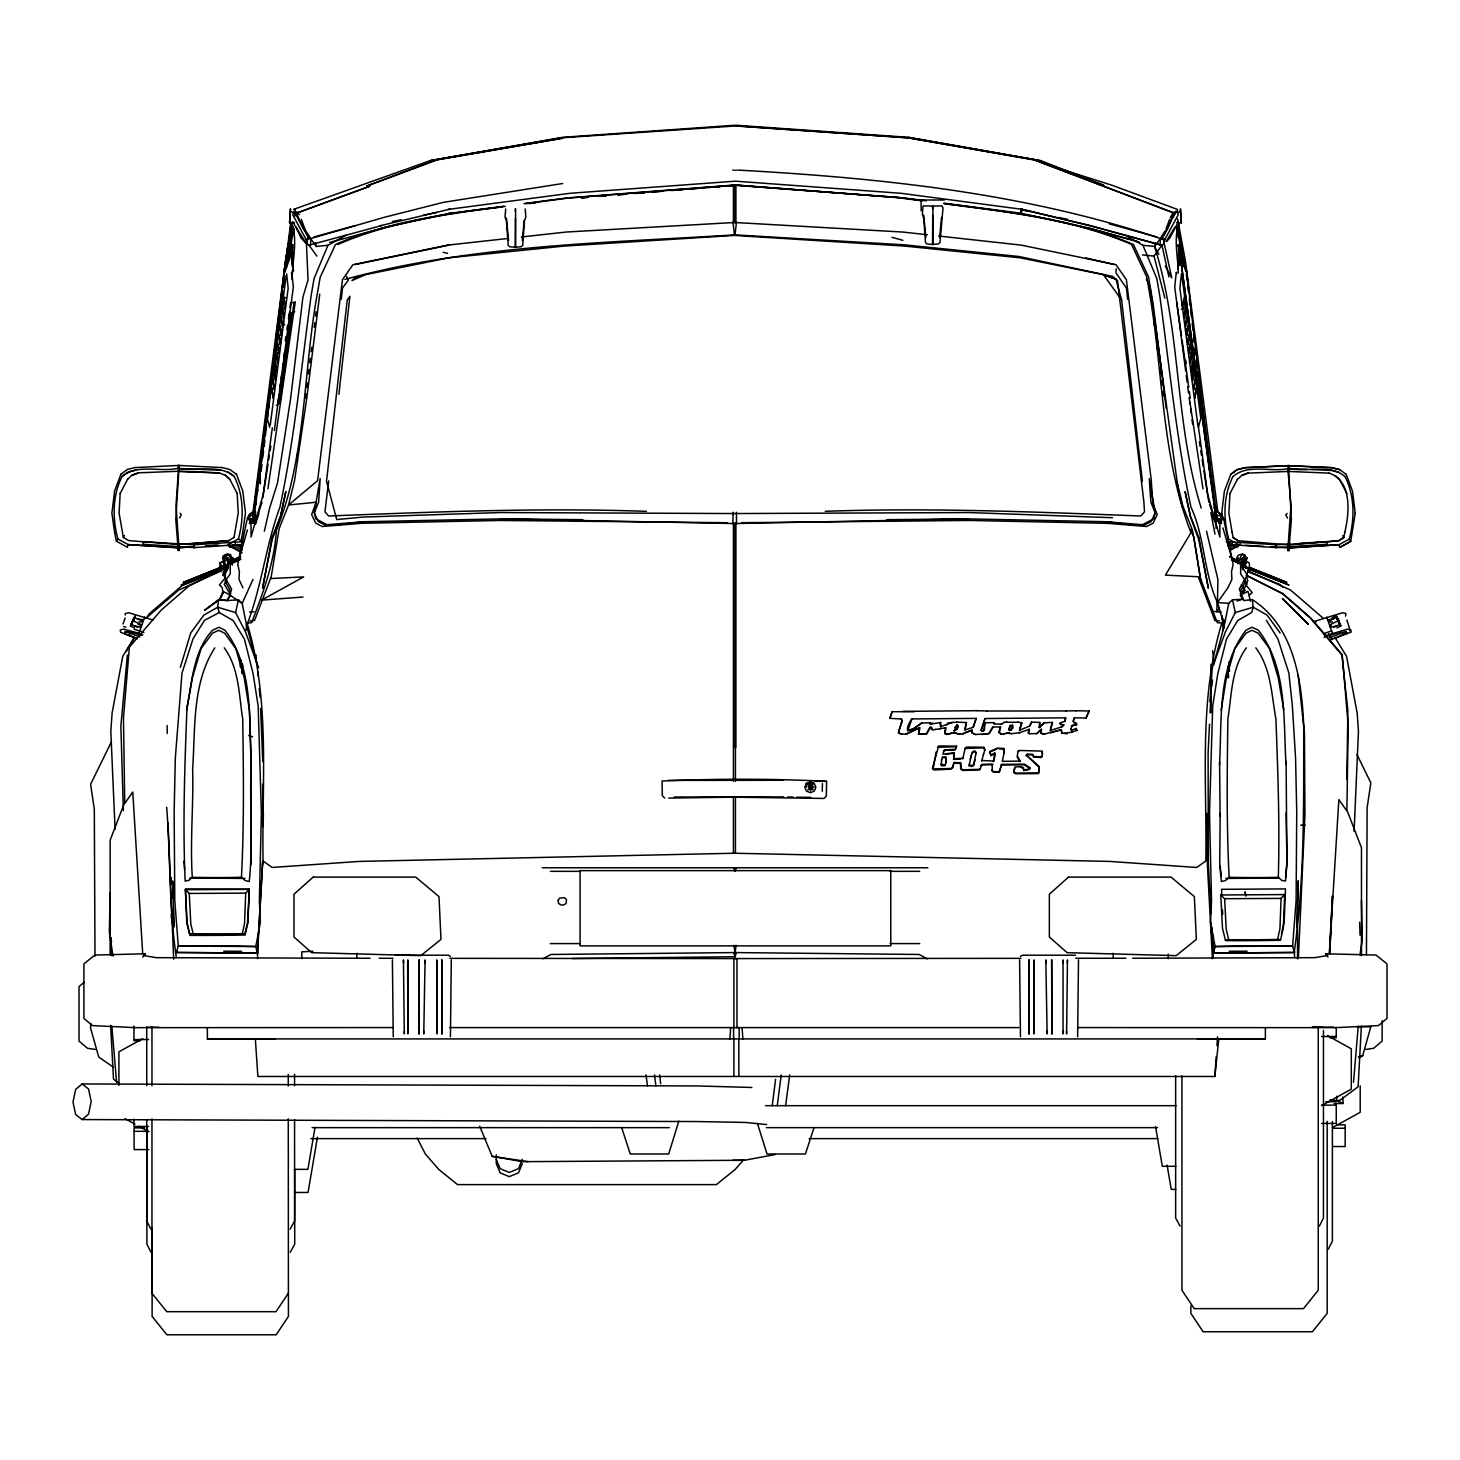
<?xml version="1.0" encoding="UTF-8"?>
<svg xmlns="http://www.w3.org/2000/svg" width="1460" height="1460" viewBox="0 0 1460 1460"><rect width="100%" height="100%" fill="white"/><g stroke="black" fill="none" stroke-linecap="round" stroke-linejoin="round"><path stroke-width="1.5" d="M262.672 826.597L262.727 783.983M262.763 761.554L260.592 708.41M733.924 1027.822L733.924 958.581L1021.014 958.344M1286.096 761.39L1286.917 864.192L1285.475 881.055L1281.771 880.38L1278.321 877.241C1279.818 824.535 1277.883 771.646 1275.912 718.94C1271.514 694.851 1271.149 668.114 1255.783 647.857M733.887 1076.476L733.924 1038.918M249.295 889.322L247.579 922.611L244.732 934.236L189.453 933.889L186.734 922.209L185.402 888.903L249.295 889.322L245.7 893.137L244.55 923.541L242.159 934.181A1844.345 1814.214 -2.1 0 1 193.322 934.473L189.964 934.655L187.099 923.03L185.402 889.742L249.295 889.322L247.945 922.629L245.225 934.29L242.159 934.181M289.573 222.869L290.467 208.889L289.573 222.869L294.026 222.887M739.143 1038.918L739.198 1027.949M207.357 1027.84L207.393 1038.918L1265.364 1038.918L1265.4 1027.84M1284.672 894.578L1281.077 898.393L1279.946 928.797L1277.555 939.455A1844.345 1814.214 -2.1 0 1 1228.718 939.747L1225.341 939.93L1222.495 928.286L1220.779 894.998L1284.672 894.578L1283.34 927.885L1280.621 939.565L1277.555 939.455M505.671 208.926L505.05 217.248L506.438 220.843L508.189 245.408L509.832 246.776L515.69 247.287L515.562 208.926M515.453 218.106L515.197 247.287L521.056 246.776L522.698 245.408L524.45 220.843L525.837 217.248L525.198 208.926M922.976 206.353L922.355 214.529L923.724 218.088L925.494 242.615L927.118 243.984L932.995 244.495L932.867 206.353M932.739 215.259L932.502 244.495L938.36 243.984L939.984 242.615L943.014 207.868L941.883 205.915L932.611 206.043L932.611 207.74M1168.274 958.654L1168.292 954.128M1220.177 813.293L1219.721 864.63L1221.345 881.475L1225.487 880.544L1229.156 877.223C1226.437 824.572 1227.13 771.646 1227.878 718.922C1231.729 694.905 1231.4 668.242 1246.347 647.839M295.194 211.298L295.212 209.127M262.727 860.889L257.471 954.311M263.22 824.608L263.366 813.275M191.99 546.825L178.375 547.683L178.284 550.657L175.766 519.322L179.16 465.411L135.525 467.565M733.066 512.277L732.883 523.611L734.727 523.574M1288.778 471.543L1288.851 465.576L1245.271 467.583L1237.113 469.609L1230.762 474.299L1224.392 491.18L1221.673 513.299M1346.905 810.245L1348.164 725.419L1342.233 654.646L1310.569 617.836L1282.683 593.563L1246.42 575.404L1249.559 568.123L1249.212 562.757L1246.347 561.407L1242.642 568.469M1210.596 477.42L1186.633 271.104L1178.658 249.204M1217.056 601.21L1216.855 611.703L1219.465 608.017M1214.1 662.877L1224.283 625.665L1217.476 602.542L1217.896 579.419L1206.526 531.203M110.139 893.009L109.372 932.119L112.986 956.099M822.272 791.284L822.436 783.582M664.647 798.054L662.329 795.663L662.073 780.99C716.641 778.691 771.993 778.508 826.615 781.374L826.305 796.047L824.061 798.438L732.19 797.178L668.753 798.091M125.25 615.043L125.286 613.583L128.644 612.726L153.026 620.007M176.35 957.559C168.922 907.992 170.564 857.312 166.677 807.252L166.677 807.252M1116.134 268.731L1116.024 272.983L1126.408 287.967L1127.649 299.282M257.398 952.887L257.435 951.409L257.654 958.672M176.496 950.898L176.441 952.486L257.38 953.015L262.636 862.477L262.563 865.123M1346.85 779.403L1347.872 710.618L1341.904 655.047L1310.386 618.091L1282.61 593.691L1246.42 575.404L1247.753 580.77L1246.092 585.131L1252.187 592.541L1249.578 594.932M110.029 935.203L110.23 928.669M1219.52 764.858C1222.075 720.09 1217.001 667.859 1245.964 630.227L1251.914 627.252L1258.264 630.154C1287.665 667.439 1283.194 719.689 1286.023 764.419M356.769 957.705L356.915 953.252M1337.597 619.259L1340.846 625.884L1336.922 627.855M1339.222 622.58L1335.955 615.956L1332.031 617.927M404.402 1030.942L404.292 1033.935L403.435 959.913L403.617 962.961M1244.924 565.202L1245.143 559.016M1237.678 563.651L1237.934 557.647L1237.168 561.899M1047.276 1030.723L1047.13 1033.935L1045.816 959.913L1046.072 963.18M1212.42 958.672L1207.42 865.415L1206.708 813.275M1213.169 957.942L1212.895 942.375M1329.768 954.366L1332.469 895.966L1329.33 953.745M1209.519 724.142L1208.113 752.593L1208.332 865.123M1210.084 712.9L1210.851 697.186M1252.242 599.586C1293.87 626.285 1301.718 680.105 1303.725 725.565C1303.597 800.646 1304.93 876.493 1294.399 950.898L1294.454 952.486L1213.515 953.015L1210.504 922.245L1211.526 901.148L1209.5 813.001L1212.712 705.965L1217.841 673.498L1226.473 639.133L1237.715 620.536L1251.658 612.525L1253.227 607.232L1252.242 599.586L1243.847 600.571L1239.284 589.11L1247.388 575.021L1242.46 567.812L1243.153 557.611L1240.653 563.451L1240.635 573.908L1245.818 581.171L1241.018 589.968L1240.325 595.534L1243.847 600.571M1298.415 957.797L1304.948 814.826L1304.437 733.084L1298.177 675.159M120.176 493.316L119.1 513.154L123.388 537.59L124.355 535.619M1229.959 493.48L1228.882 513.318L1232.094 532.243M1354.095 831.452L1358.457 731.205L1357.179 713.137L1346.558 656.434L1334.969 637.418M1361.359 1026.124L1358.128 1086.769L1338.181 1101.625L1338.966 1100.183M1201.233 508.08C1174.534 423.126 1181.377 331.438 1154.568 246.448L1167.38 229.22L1173.986 213.142L1177.399 211.554L1177.38 209.382L1111.79 185.183L1048.499 165.126M1067.278 962.961L1067.461 959.913L1066.603 1033.935L1066.494 1030.942M290.558 224L277.144 329.029M1063.227 1030.942L1063.044 1033.935L1063.044 959.913L1063.208 962.961M522.279 240.499L524.231 220.259M939.583 237.56L941.536 217.376M221.299 571.754L219.73 568.123L220.077 562.757L222.924 561.407L226.665 568.561L225.187 575.076M1209.957 701.767L1212.238 667.859L1225.378 631.979L1235.306 612.561L1232.477 599.823L1243.226 599.166M255.354 1039.009L257.873 1076.476L1214.866 1076.476L1216.198 1056.639M1216.947 1045.616L1217.549 1036.801M1329.421 953.781L1338.856 799.587L1347.799 812.271L1361.468 847.767L1361.468 955.661M729.854 1038.918L730.675 1027.949M246.083 630.464L246.576 624.022M292.164 279.718C292.201 262.453 297.274 242.816 292.803 226.209L286.251 268.457M424.823 963.18L425.079 959.913L423.765 1033.935L423.619 1030.723M1136.993 241.283L1089.288 228.161L1020.595 213.16L1020.941 209.145L1089.087 225.497L1160.298 244.97L1163.766 244.44L1164.952 239.276L1178.256 214.711L1177.636 213.032L1180.483 211.025L1180.465 208.889L1181.359 222.869L1176.541 222.595M1285.548 878.026L1286.99 861.163L1286.078 812.873M1353.493 1082.261L1358.256 1026.106M241.393 668.552L241.776 664.044M1039.703 722.39L1039.465 727.481L1039.703 722.39L1031.636 722.171L1029.537 725.93M229.968 594.968L231.611 589.11L223.508 575.021L228.435 567.812L227.742 557.611L230.224 563.451L230.26 573.908L225.077 581.171L229.877 589.968L230.552 595.534L227.048 600.571L218.653 599.586L204.473 610.335L219.675 599.586L222.942 591.318L229.968 594.968L227.048 600.571L219.675 599.586L222.212 595.224M1238.628 560.841L1236.985 558.249C1237.405 550.694 1249.815 557.647 1242.351 553.814L1238.628 560.968L1229.503 556.57L1245.617 565.768M90.958 1023.46L90.538 1027.949L98.733 1057.022L113.132 1067.023M1211.873 686.455L1212.475 680.031M945.916 762.923L945.752 757.649L942.339 757.63M289.135 316.364L289.554 312.112M240.188 666.745L240.863 659.957M1008.623 729.69L1010.028 725.492L1012.51 725.273C1015.266 731.241 1005.228 729.507 1011.105 730.128M1009.024 729.69L1010.411 725.492M1214.866 1076.476L1218.772 1038.918M241.685 673.297L242.652 664.227M288.843 259.844L290.668 242.36M290.905 240.134L291.38 235.68M255.701 659.628L256.193 655.12M127.385 655.047L120.87 725.821L123.352 810.647M1288.742 547.828L1288.851 550.822L1291.37 519.486L1288.778 471.416L1248.099 473.113L1241.693 475.486L1237.423 479.427M341.257 299.282L342.516 287.967L348.32 280.21L346.476 276.287M521.33 236.995L566.024 232.049L736.424 222.394L735.037 234.841C604.549 243.09 471.781 244.732 344.907 279.444M338.884 394.291L349.907 296.307L347.243 299.993L326.511 481.271L336.731 519.559L362.974 517.077L500.032 512.551L734.435 513.555L968.838 512.551L1112.465 517.698M1181.432 273.805L1179.899 288.204L1197.839 425.17M130.451 625.884L135.342 615.956L130.451 625.884L134.375 627.855M285.832 261.723L287.93 245.609L284.152 270.137M921.808 723.047C912.281 730.274 901.276 736.68 911.514 718.959L976.192 718.375L973.4 727.244L965.023 729.927L966.228 722.536L965.023 729.927M907.883 730.693L911.916 718.959M281.908 294.829L282.437 290.412M283.222 283.787L283.988 277.181M284.517 272.764L285.302 266.14M254.223 521.567L254.734 517.023M264.534 434.952L265.081 430.426M267.417 410.57L268.038 405.588M268.841 398.799L269.388 394.291M270.392 385.659L270.921 381.133M271.743 374.326L272.345 369.435M272.819 365.274L273.695 358.138M274.224 353.612L275.301 344.578M275.794 340.363L276.652 333.281M261.139 471.288L261.942 464.572M262.745 457.856L263.548 451.122M264.077 446.632L264.88 439.916M265.41 435.427L266.468 426.466M267.016 421.995L267.8 415.26M268.603 408.545L269.406 401.81M269.936 397.339L270.739 390.605M271.542 383.889L272.345 377.173M272.874 372.683L273.677 365.949M274.48 359.233L275.265 352.517M275.812 348.027L276.615 341.312M277.4 334.577L278.203 327.861M278.732 323.372L279.535 316.656M280.065 312.166L281.141 303.205M281.671 298.716L282.474 292M283.003 287.51L284.079 278.55M286.251 262.362L286.799 257.891M287.62 251.193L289.536 235.553M253.912 523.227L250.262 522.662L250.591 519.322L248.821 518.683L250.992 513.829L254.825 511.073L260.683 466.196M305.304 398.379L305.852 393.945M306.691 387.265L307.239 382.812M308.352 373.924L308.899 369.471M309.739 362.81L310.286 358.357M311.108 351.677L311.673 347.243M314.155 327.223L314.721 322.769M315.543 316.108L316.108 311.655M319.74 294.154L306.801 398.105L294.573 480.431L288.569 504.977L279.188 528.593L271.195 576.755L254.514 620.555L249.988 620.92M772.249 1105.676L775.57 1079.341M777.267 1105.676L781.209 1074.943M218.653 599.586L217.668 607.232L219.237 612.525L233.18 620.555L244.422 639.133L253.054 673.498L258.165 705.965L261.376 813.001L259.369 901.148L260.391 922.245L255.774 946.536L257.38 953.015L176.441 952.486L178.284 946.025L174.798 900.711L174.142 812.435L175.328 757.849L182.007 673.023L193.03 638.805L204.473 620.354L219.237 612.525M242.962 587.778L239.002 579.438L239.385 571.681L237.761 564.399L247.36 518.172L249.404 514.267L253.073 511.675L285.412 261.376L292.42 222.468M252.324 522.789L254.679 504.722M255.555 497.951L256.139 493.425M256.723 488.917L257.617 482.128M258.201 477.621L259.077 470.85M259.971 464.061L260.555 459.553M261.139 455.027L262.015 448.257M262.599 443.749L263.493 436.96M264.077 432.452L264.954 425.663M265.848 418.892L266.432 414.385M267.016 409.858L267.892 403.088M268.494 398.562L269.37 391.791M269.954 387.283L270.83 380.494M271.724 373.724L272.308 369.197M272.892 364.69L273.768 357.919M274.37 353.393L275.246 346.622M276.123 339.851L276.707 335.326M277.601 328.555L278.185 324.029M278.769 319.521L279.663 312.732M280.247 308.224L281.123 301.454M253.565 521.439L255.062 510.653M255.701 504.886L256.412 500.233M257.07 494.301L257.781 489.666M258.438 483.734L259.26 477.383M260.117 470.667L273.75 365.073M274.334 360.584L275.21 353.849M276.086 347.097L276.67 342.607M277.528 335.873L278.112 331.365M278.075 401.901L278.951 395.131M279.553 390.623L280.429 383.87M281.013 379.345L281.598 374.837M282.474 368.084L283.058 363.577M283.934 356.806L284.517 352.298M290.102 230.972L291.233 222.303M252.142 523.173L254.788 502.915M255.391 498.426L257.763 480.431M258.347 475.923L259.241 469.171M259.825 464.681L262.198 446.687M262.782 442.179L263.676 435.427M264.26 430.937L264.844 426.429M265.738 419.695L266.322 415.188M267.216 408.435L267.8 403.945M268.695 397.193L269.279 392.685M270.173 385.951L270.757 381.443M271.651 374.691L272.235 370.201M273.13 363.449L273.713 358.959M274.608 352.207L275.21 347.699M276.086 340.946L276.688 336.457M277.564 329.704L278.166 325.215M279.043 318.462L279.645 313.955M280.521 307.221L281.123 302.713M281.999 295.96L282.601 291.471M283.477 284.718L284.079 280.21M785.626 1105.676L789.678 1074.943M272.345 427.853L263.202 494.429L251.047 537.024L251.029 524.286L249.058 519.45L250.573 519.304L249.332 523.538M242.743 532.572L245.463 513.008L242.743 490.889L236.374 474.135M285.302 340.946L285.923 336.512M286.853 329.832L287.474 325.379M288.405 318.718L289.007 314.265M289.938 307.585L290.558 303.132L294.154 302.111L279.955 402.759L276.341 405.46M278.513 403.781L291.179 312.714L294.756 311.692M1355.245 513.154L1350.701 541.441L1339.787 547.464L1339.075 544.708L1349.259 539.087C1354.771 518.391 1354.771 496.017 1345.025 476.562M295.303 301.8L267.928 488.772M270.228 425.17L288.168 288.204L286.635 273.805M296.562 458.732L297.22 454.261M328.701 480.851L324.941 511.821L328.609 516C434.259 511.894 540.529 507.587 646.452 511.347M930.421 727.336L926.698 733.869L918.468 734.234L919.453 727.701L905.729 734.234M918.869 734.234L919.837 727.701L906.131 734.234L901.221 734.052M1359.953 954.949L1362.253 939.692L1361.468 900.583M291.58 243.838L290.43 247.47M736.15 945.313L735.037 952.559L733.924 945.313M262.763 497.787L268.019 464.189M268.731 459.699L269.425 455.228M270.137 450.738L270.83 446.267M287.072 264.315L293.916 228.526M290.814 250.901L291.872 244.295M286.233 275.246L267.253 418.491L269.735 427.415M1221.144 710.29L1226.4 677.878L1234.759 648.696L1245.891 633.257L1251.841 630.3L1258.191 633.184L1269.488 648.477L1278.175 677.531L1283.778 709.87M952.686 766.902L953.891 763.124L960.516 763.434L960.698 769L962.633 770.478L979.751 769.931L980.445 768.252M970.316 759.163L971.867 753.396M970.991 755.879L969.166 766.153M1004.37 750.86L1003.841 749.163L999.388 748.889M222.869 575.404L223.489 571.627M226.282 568.378L226.939 564.472M293.277 233.855L293.935 229.877L292.383 229.329L294.154 232.578M315.031 1127.357L307.914 1169.351L294.354 1169.351M317.44 1137.194L308.06 1192.455L294.518 1192.455M1344.824 532.243C1349.46 512.88 1352.325 480.668 1328.783 472.985M186.825 709.87L192.428 677.531L201.115 648.477L212.412 633.184L218.763 630.3L224.712 633.257L235.845 648.696L244.221 677.878L249.459 710.29L251.102 764.858L250.883 864.63M941.663 759.638L941.262 765.843M1183.95 315.25L1185.52 307.038M1185.228 324.613L1186.761 316.51M233.983 537.59L238.254 513.026L237.177 493.316M281.835 332.734L281.214 335.891L280.083 325.854L282.182 334.121M1344.824 532.097L1343.747 537.755L1338.4 540.912L1288.176 544.854L1287.976 550.822L1289.107 547.828L1339.075 544.708L1289.107 547.974M1064.596 721.368L1065.691 717.827L1064.997 721.368L1061.584 722.463M1184.589 318.426L1186.031 311.016M1192.784 380.841L1194.244 373.358M1014.663 768.051L1013.897 771.92L1016.069 773.106L1038.735 772.942L1039.283 766.573L1026.362 755.148L1039.027 767.212L1038.461 773.599L1015.813 773.745L1013.641 772.559L1015.047 766.902L1021.361 766.774L1023.332 767.558L1024.135 770.077L1029.647 768.781M1182.6 305.396L1184.242 297.165M1185.684 326.602L1187.126 319.32M1224.283 625.665L1228.718 603.363L1232.477 599.823M1192.053 377.392L1193.696 369.27M1182.016 305.87L1182.709 302.457M1184.863 302.037L1183.385 309.337L1181.322 309.301M133.407 620.956L133.645 619.77L132.13 622.07M235.48 544.288L230.023 547.317L228.289 544.543L238.454 538.923C243.948 518.245 243.948 495.871 234.202 476.398L228.289 472.018M240.918 541.277L242.743 532.426M1193.167 365.183L1191.707 372.19L1191.013 369.033L1192.674 361.405M1004.133 752.557L1002.29 761.317L1020.248 761.116L1017.474 756.317M1050.397 730.584L1052.477 722.39L1050.452 728.376M1190.74 346.805L1189.261 353.868L1188.604 350.765L1190.247 343.045M1003.878 753.214L1004.115 748.505L997.399 748.104L989.697 751.572L991.084 755.13L994.68 752.977L995.373 754.163L993.694 761.061L981.886 760.514M974.003 733.869L972.323 732.92L971.776 730.164L971.94 732.92L975.682 734.526M980.919 765.989L982.197 764.328L992.179 764.091L992.307 771.665L999.169 772.249L1001.633 764.365L1024.482 764.164L1030.231 767.832L1029.373 769.438L1025.705 770.314M936.17 751.955L933.159 768.872L951.026 768.526L952.668 767.321M258.657 667.859L245.517 631.979L235.589 612.561L238.418 599.823L227.048 600.571M962.724 758.926L965.297 747.775L966.629 747.064L983.894 747.246L984.953 749.582L983.365 754.619M274.352 430.481L293.351 287.036L291.763 272.199L291.361 273.677M296.124 213.251L369.964 186.168L296.416 213.251L293.533 211.554M135.835 638.002L124.52 633.677L125.049 631.377L139.868 636.98M295.048 216.007L294.354 211.499L303.516 229.22L308.37 235.553L306.454 243.966L308.042 279.955L302.95 297L290.54 399.109L277.528 482.858L269.644 508.08L264.351 531.203M1042.111 756.408L1042.331 751.115L1019.226 750.458L1017.93 751.079L1017.218 756.973L1019.992 761.755M1281.424 933.889L1284.161 922.209L1285.494 888.903L1221.6 889.322L1221.71 895.436M678.827 1121.061L668.698 1153.984L630.264 1153.984L621.686 1127.649M1001.633 764.365L999.443 771.592L993.603 771.701L991.869 770.004M1245.343 565.567L1246.347 561.407L1242.533 569.546M993.439 761.718L994.68 752.977M993.165 727.007L989.296 733.559L975.298 734.526M1042.495 734.125L1041.09 733.011L1041.564 729.252L1036.91 733.668L1029.081 733.668L1028.15 733.011L1029.081 729.252M1029.464 733.668L1028.552 733.011L1029.464 729.252L1019.317 732.792M1266.404 620.354L1277.847 638.805L1288.87 673.023L1292.337 705.454L1295.567 757.849L1296.736 812.435L1296.097 900.711L1292.611 946.025L1294.454 952.486L1213.515 953.015L1215.121 946.536L1210.504 922.245M980.189 768.909L981.175 765.332M1185.885 334.121L1187.984 325.854L1186.852 335.891L1186.232 332.734M1158.857 254.314L1154.568 246.448L1155.553 242.67M981.631 761.171L983.639 753.962M1198.332 427.415L1200.813 418.491L1181.833 275.246M975.043 759.857L973.583 765.259L969.422 765.514L969.258 764.036M117.877 538.923L128.06 544.543L127.349 547.317L116.435 541.149L117.877 538.923C112.365 518.245 112.365 495.852 122.111 476.398L128.06 472.018L135.689 470.138M1000.319 727.007L998.859 732.354L1001.195 734.343L1004.133 733.905M1177.672 269.224L1179.132 263.895L1179.132 244.568L1177.253 245.444M1019.847 728.485L1021.799 722.846L1019.719 730.365M1359.114 1058.08L1362.709 1055.58L1370.903 1026.508M960.607 759.109L953.599 759.346L954.11 753.415L945.952 754.035M953.599 759.346L954.366 752.758L942.868 754.145L944.328 749.892L955.369 749.345L956.574 746.133L938.725 745.951L932.356 768.453L934.017 769.949L950.77 769.183L952.413 767.978L954.165 762.485L960.771 762.777L960.954 768.343L962.906 769.822L980.007 769.274M984.934 722.682L984.423 730.201L982.178 731.314L980.901 730.402L985.044 718.539L1065.691 717.827M1010.722 730.128L1012.51 725.273M238.144 561.68L247.47 529.907M256.796 662.877L246.612 625.665C261.741 587.121 265.629 545.712 279.955 507.058C294.719 437.306 301.454 366.132 311.144 295.559L314.046 278.623L327.952 245.28L345.71 235.297M1335.462 638.002L1347.033 632.801L1339.222 632.271L1324.111 637.381M450.428 1036.801L451.286 959.877M1077.626 1036.801L1078.502 959.877M982.58 731.314L981.284 730.402L985.044 718.539M180.346 667.366L190.731 632.983L203.816 615.116L217.668 607.232L235.589 612.561M167.225 733.486L167.17 725.565M1072.972 721.587C1076.64 712.881 1070.071 723.977 1076.622 723.357L1076.622 724.689L1072.425 725.127L1071.038 728.668L1071.731 730.438L1070.636 728.668M973.017 727.244L976.192 718.375M945.496 727.701L944.711 733.486L946.098 734.417L953.727 732.737L957.048 733.723M814.005 1127.649L805.427 1153.984L767.011 1153.984L757.393 1123.251M572.211 958.527L735.037 956.738L736.424 952.559L550.967 954.475L542.828 958.837M141.072 620.409L134.521 617.598L131.254 624.223M899.67 733.668L898.885 730.876L902.371 720.765L901.404 718.959L889.888 718.356L892.115 711.695L914.453 711.695M971.612 754.053L973.637 751.079L975.28 751.097L976.192 752.867L973.327 765.916L971.101 766.628M137.477 638.768L120.596 632.289L120.286 629.935L123.625 629.132L138.901 633.257L144.668 617.069M254.843 523.556L262.052 502.277M255.5 523.957L259.095 513.318M952.467 722.353L940.404 726.77L940.404 722.481L940.806 726.77M941.408 760.295L942.594 756.973L946.007 756.992L946.19 762.266L944.839 765.606L942.649 765.843M123.023 623.986L125.122 618.073M284.864 271.834L291.434 253.73M129.137 635.538L129.94 633.33M292.931 247.324L284.244 271.104L260.227 473.077L260.409 483.935M1166.047 228.855L1169.57 219.456M1232.915 476.562C1223.188 496.017 1223.188 518.391 1228.681 539.087L1238.847 544.708L1237.113 547.464L1229.849 543.448M120.979 474.135L114.61 491.016L111.891 513.135L114.61 532.572M1331.21 624.697L1330.261 627.161L1336.192 626.03M736.424 867.806L735.037 871.383L733.65 867.806M1089.16 710.965L1085.984 718.046L1089.16 710.965L1075.746 710.746M943.397 751.736L945.022 750.294L955.096 749.984L956.574 746.133M997.144 748.761L989.442 752.228L991.084 755.13M993.037 764.602L981.941 764.985M1042.367 755.751L1041.327 757.558L1033.844 757.101L1032.713 754.309L1027.001 754.035L1026.106 755.787M522.315 1163.602L518.501 1172.836L509.284 1176.65L500.086 1172.836L496.272 1163.602L496.272 1154.732M522.315 1159.404L518.501 1168.639L509.284 1172.453L500.086 1168.639L496.272 1159.404M806.394 783.363L804.788 787.232L806.431 791.101L810.355 792.725L814.26 791.137L815.866 787.287L814.224 783.399L810.3 781.775L806.394 783.363L806.632 787.232M808.475 787.25L810.3 783.6L814.224 783.399M1245.197 555.147L1241.511 564.399M1239.066 560.895L1244.431 556.479L1247.278 557.793L1243.591 567.046L1288.979 585.058L1243.573 566.754L1236.985 558.249M1241.529 567.684L1243.701 562.483M954.712 727.701L957.249 724.616L958.253 726.332L957.249 728.978L954.128 731.259L957.249 724.616M1219.063 523.337L1220.889 519.067L1220.56 515.708L1214.519 515.179M1170.263 217.85L1172.854 213.014L1175.738 211.298M132.093 623.292L132.896 620.92M253 579.419L242.177 603.363L246.612 625.665M1328.582 633.567L1331.392 639.498L1350.701 632.289L1351.011 629.935L1347.671 629.132L1324.494 636.012M1178.311 221.993L1169.789 238.126L1166.777 241.283M1241.475 592.942L1246.73 584.219L1244.267 580.624M132.386 620.883L134.083 617.361M111.398 741.899L90.593 784.312L94.316 809.168L94.991 956.209M1319.347 1226.108L1323.453 1218.005L1323.453 1030.377M1328.272 1249.231L1332.378 1241.109L1332.378 1121.554M1175.026 227.03L1166.175 241.484M120.176 493.462L127.659 479.136M1229.959 493.608L1237.423 479.3M1345.481 616.102L1346.01 613.583L1342.671 612.726L1314.109 621.467M290.102 1229.156L294.573 1221.034L294.573 1119.564M290.266 1252.278L294.719 1244.157L294.719 1169.624M810.355 790.9L811.632 788.546L809.023 785.955M1020.595 213.16L1022.675 209.4L1090.803 225.752L1161.959 245.207L1168.912 276.907M132.641 620.902L133.28 619.733M1172.49 218.161L1176.541 211.499L1173.968 213.671M134.302 637.418L122.731 656.434L112.091 713.137L110.814 731.205L115.066 829.243M125.925 651.744L134.083 638.458M146.912 617.58L149.249 613.784L181.989 585.697L227.34 567.684M214.821 647.857C191.899 683.353 195.421 728.923 192.629 769.383C193.632 805.336 189.964 841.361 192.3 877.241L188.851 880.38L185.146 881.055C182.682 823.111 184.726 764.839 187.026 706.841C192.337 680.615 193.432 650.74 212.631 630.154L218.982 627.252L224.931 630.227C253.31 666.964 248.912 717.991 251.302 761.828C249.222 801.686 253.383 841.763 249.259 881.475L245.116 880.544L241.448 877.223C244.185 824.572 243.491 771.646 242.725 718.922C238.874 694.905 239.203 668.242 224.256 647.839M1071.33 726.222L1076.622 724.689M240.535 556.607L231.446 560.841C227.322 547.518 221.409 559.837 227.742 553.814L233.089 558.249L231.465 560.968L240.59 556.57M1160.298 244.97L1160.226 238.801L1165.335 230.735M1163.93 235.808L1174.807 213.251L1034.373 160.016L908.175 137.842L735.475 125.797M133.681 618.547L135.342 615.956M117.877 539.05L116.435 541.277L114.61 532.426M288.277 1293.304L276.031 1311.682L166.732 1311.682L151.968 1293.304L151.968 1118.834M1238.847 544.708L1237.113 547.336L1228.024 542.317M946.481 725.292L948.087 722.919L957.048 722.152M226.665 580.624L224.219 584.219L229.457 592.942M1228.718 603.363L1217.476 602.542L1227.933 587.778L1231.893 579.438L1231.51 571.681L1233.134 564.399L1223.535 518.172L1221.491 514.267L1216.071 511.073L1198.003 371.826M921.607 200.002L944.401 200.002M142.879 957.085L145.288 953.781L94.845 955.059L83.895 963.91L83.895 1018.405L92.381 1025.595L135.47 1027.658L392.776 1027.566M1164.843 298.059L1154.039 256.102L1161.959 245.207M233.089 558.249L226.501 566.754L181.113 585.058L226.501 567.046L222.796 557.793L225.661 556.479L231.008 560.895M1036.509 733.668L1041.162 729.252L1040.706 733.011L1044.575 734.125M1287.063 513.445L1285.84 514.96L1287.537 518.117M743.268 1160.134L735.146 1169.496L716.404 1184.608L457.546 1184.608L438.803 1169.496L425.298 1153.911L417.14 1138.015M807.708 784.659L810.3 781.775M1061.621 726.824L1063.829 724.908L1062.004 726.824L1049.995 730.584M1243.135 592.468L1245.161 590.369L1241.274 584.931M809.023 788.546L811.632 785.973L814.023 787.269M1039.064 727.481L1043.955 722.846L1052.477 722.39M1039.465 727.481L1044.356 722.846M134.411 618.602L131.382 623.237M127.659 479.263L131.947 475.193L138.353 472.821L179.087 471.252M145.891 618.383L178.521 590.168L221.756 570.678M1247.278 557.793L1240.708 563.615L1231.583 559.235M84.133 982.288L79.022 986.595L79.022 1041.09L87.527 1048.28L95.356 1049.448M145.288 953.781L143.262 955.497L156.257 957.669L370.128 958.271M751.882 1087.481L697.57 1085.948L82.107 1083.959L75.665 1089.379L73 1102.063L75.665 1114.564L82.125 1119.564L697.588 1121.554L745.549 1122.448L766.701 1124.565M82.125 1119.564L88.549 1114.144L91.213 1101.46L88.549 1088.959L82.107 1083.959M356.934 276.396L351.951 280.612L365.474 274.681L448.731 257.818L564.071 246.101L734.435 235.425L904.798 246.101L1020.139 257.818L1103.395 274.681L1115.951 279.225L1121.627 299.993L1142.359 481.271M179.598 517.971L181.296 514.796L180.073 513.281M994.424 753.634L990.829 755.787M120.979 474.263L127.349 469.445L135.525 467.437M122.111 476.544C137.35 463.386 160.29 472.565 178.266 468.277C196.188 472.456 219.073 463.258 234.202 476.544M1230.762 474.427L1237.113 469.737L1245.271 467.729L1288.851 465.722M1232.915 476.69C1247.953 463.221 1271.094 472.748 1288.979 468.423C1306.882 472.748 1330.005 463.24 1345.025 476.69M1001.341 724.123L1004.133 722.39M250.08 523.556L253.73 520.964M962.633 733.905L972.178 730.164M937.375 747.264L956.3 746.79M982.178 731.314L984.022 730.201L984.533 722.682L994.169 722.682L994.497 723.959L993.767 722.682M187.208 543.996L228.636 540.748L233.983 537.462M1020.467 956.409L1022.547 955.205L1075.545 955.205M235.48 544.16L230.023 547.171L228.289 544.689M142.751 1038.662L118.917 1051.821L118.917 1085.492M1339.787 547.336L1350.701 541.295L1349.259 539.087M1339.167 620.847L1337.214 617.361L1337.652 619.77M1321.501 1105.64L1351.285 1089.178L1351.285 1048.773L1327.468 1035.615M1332.414 1127.649L1360.209 1112.301L1360.209 1085.839M1228.316 545.492L1232.149 543.43M1228.134 546.405L1231.966 544.343M1228.772 548.102L1234.521 545.018M1229.849 549.58L1240.453 543.905M1230.725 549.982L1240.288 544.817M965.042 748.433L983.62 747.885L984.679 750.239M1142.286 524.779L1153.71 518.829L1155.061 512.277L1149.275 478.533L1150.809 502.021L1155.243 513.026L1151.155 521.567L1144.603 524.888L1105.329 521.713L968.254 518.884L886.64 519.687M1240.927 594.968L1247.953 591.318L1250.435 601.228M930.221 724.16L930.221 722.682L930.221 724.16L940.806 722.481M930.622 724.16L932.776 723.047M1330.224 620.409L1336.137 617.452L1338.802 622.106M1329.768 624.917L1337.634 620.974L1340.846 625.884L1338.4 620.92M1333.692 627.435L1340.043 624.223L1339.167 622.07M1017.675 751.736L1018.971 751.115M229.384 563.615L240.334 558.341L229.366 563.487M972.196 752.302L975.024 751.754L975.919 753.506M1176.705 246.211L1178.548 245.335L1178.548 264.643M230.151 564.235L240.991 559.198M1245.106 565.44L1244.102 565.896L1249.559 568.123M1071.33 730.438L1076.148 728.449L1076.841 730.438L1071.567 732.208M337.935 244.422C390.641 221.482 448.767 213.726 505.379 206.353M1019.317 730.365L1029.939 725.93L1031.636 722.171M226.665 568.561L223.8 569.747L220.077 562.757M219.73 568.123L225.168 565.896L226.738 569.546M1063.829 724.908L1060.416 724.47L1059.942 723.138L1061.967 722.463M226.519 565.221L183.194 582.412L228.581 564.108L224.876 555.147M230.224 563.451L238.345 560.311M293.551 209.382L429.842 160.764L562.757 137.295L735.475 125.213L908.175 137.295L1041.09 160.764L1103.815 185.292L1063.428 170.765M131.947 475.321L138.353 472.967M1241.693 475.358L1248.099 472.985M1330.005 637.509L1346.248 631.377L1346.777 633.677M954.128 732.737L946.481 734.417L945.113 733.486L945.897 727.701L939.62 728.832M964.038 732.975L971.776 730.164M1221.6 523.629L1220.323 519.304L1222.075 518.683L1219.903 513.829L1216.071 511.073M1323.289 633.804L1331.593 630.884L1326.629 617.069M253.073 511.675L254.825 511.073M907.5 730.693L913.96 728.449L921.406 723.047L930.622 722.682M1178.548 229.329L1176.997 229.877L1178.329 237.852M1071.968 732.208L1064.139 733.303M1050.689 732.792L1061.31 729.69L1061.967 733.084L1060.927 729.69M1061.31 729.69L1044.192 734.125M1235.306 612.561L1253.227 607.232L1267.079 615.116L1280.146 632.983M311.181 238.418L383.98 217.394L443.438 202.338L562.757 183.504M1237.003 600.972L1241.146 599.768M812.928 784.695L810.318 785.425L810.337 789.075L807.727 789.823M313.863 236.995L355.346 225.588M329.723 242.451L383.359 227.924M381.845 225.497L308.973 245.207L316.893 256.102M354.579 277.856L358.594 276.761M1003.75 733.905L1009.718 732.573M1358.329 1056.711L1362.709 1055.58M380.129 225.752L449.99 209.145M355.218 264.534L449.424 245.043M381.644 228.161L450.337 213.16M1006.305 733.23L1011.816 733.668M953.635 730.639L956.866 728.978L957.851 726.332L956.866 724.616M392.375 221.555L401.281 219.748M423.528 215.186L436.868 212.466M1331.392 639.498L1332.323 639.316L1330.991 637.327M223.544 561.99L223.325 555.804L230.534 554.435L232.45 565.057M479.701 1126.207L492.166 1156.338L522.424 1161.667L744.527 1160.262L775.114 1154.55M562.757 137.733L429.842 160.764L562.757 137.733L735.475 125.961L908.175 137.842L1033.589 159.523L1174.534 213.251M1333.637 618.894L1327.651 619.898L1330.279 622.106L1332.359 621.777M1217.238 519.632L1220.889 519.067L1216.49 518.793L1215.359 509.668M1078.119 1027.566L1335.426 1027.658L1378.495 1025.595L1387 1018.405L1387 963.91L1376.05 955.059L1325.607 953.781L1328.016 957.085M1365.793 1049.448L1373.641 1048.28L1382.127 1041.09L1382.127 1020.649M963.034 733.905L958.052 733.905M935.714 729.38L940.021 728.832M981.85 734.526L988.894 733.559L992.764 727.007L1000.721 727.007L999.26 732.354L1001.578 734.343M448.257 209.4L570.057 193.286L735.475 181.168L900.893 193.286L1022.675 209.4M503.828 206.225C446.924 213.635 388.47 221.427 335.471 244.513L320.178 277.254L317.185 294.5C302.895 372.555 306.637 455.83 276.415 530.217C274.316 562.812 263.147 592.614 251.595 622.69L247.05 623.055C270.41 699.814 261.778 781.793 263.037 860.98L272.126 867.459L359.251 861.418L735.438 853.206L735.438 796.686M523.976 203.561L566.498 197.976L735.438 184.927L735.438 222.358L736.424 222.394M525.417 203.707L567.703 198.14L735.731 185.164L735.731 222.394M448.603 213.415L502.495 206.882M529.268 203.633L536.167 202.794M932.575 729.763L936.097 729.38M337.826 524.742L364.124 521.713L501.2 518.884L582.832 519.687M1011.415 733.668L1019.719 732.792M945.095 764.949L940.879 764.182M507.916 238.473L447.581 245.134L352.864 264.735L342.479 279.718L317.568 480.723L288.569 504.977L316.181 502.258L311.637 514.559L315.743 523.154L322.332 526.512L361.825 523.301L499.63 520.453L727.591 522.698M290.449 211.025L293.296 213.032L292.693 214.711L305.979 239.276L309.137 238.965M308.37 235.553L316.327 246.448L327.952 245.28M253.547 515.362L249.514 515.708L249.185 519.067L251.029 523.337M1003.75 722.39L1006.688 722.171M606.229 195.768L599.421 196.333L606.21 195.859M633.494 193.486L644.864 192.537M651.671 191.972L663.041 191.023M669.848 190.457L737.738 185.146L903.795 197.939L926.26 200.859M635.739 193.45L644.827 192.702M653.916 191.972L663.004 191.224M672.093 190.493L683.444 189.563M690.252 189.015L701.621 188.084M708.428 187.537L719.78 186.606M726.606 186.059L737.738 185.146M962.979 758.269L953.854 758.689M364.124 521.713L324.85 524.888L318.298 521.567L314.228 513.026L318.645 502.039L320.178 478.533L314.393 512.277L315.762 518.829L327.168 524.779M1315.898 622.106L1313.909 622.033M178.485 544.543L228.636 540.601M735.475 170.291L736.752 170.2M303.041 597.03L261.541 600.133L303.643 576.901L270.465 578.543M249.587 612.032L254.076 611.703M243.236 544.398L193.742 547.61L193.851 544.762L243.747 541.642M205.605 545.967L216.938 545.255M178.375 547.81L194.253 546.807M205.605 546.113L219.201 545.255M1290.22 543.905L1276.587 544.762L1275.456 547.61L1327.286 544.252L1326.556 541.623L1299.309 543.339M253.584 518.793L249.185 519.067L252.854 519.632M667.968 780.406L782.998 780.279M312.823 951.245L301.764 951.847L301.818 958.654M918.468 734.234L926.297 733.869L930.02 727.336L931.589 727.336L931.79 729.38L931.206 727.336M1013.039 722.39L1018.313 722.171M1066.001 710.965L1076.148 710.746M968.254 518.884L735.493 523.556L736.57 523.611L736.387 512.277M977.561 710.673L902.919 711.385M207.393 1038.827L275.392 1038.918M1334.13 1103.596L1343.091 1103.486L1342.78 1096.971M825.265 511.31C930.458 507.569 1035.961 511.967 1140.844 516L1144.512 511.821L1143.892 502.076L1117.484 280.521L1112.538 276.396L1018.879 256.486L904.178 244.824L734.417 234.841L733.029 222.394L902.846 232.049L927.428 234.768M741.26 522.698L969.239 520.453L1107.045 523.301L1146.556 526.512L1153.126 523.154L1157.233 514.559L1152.779 503.499L1151.246 479.902L1126.39 279.718L1116.006 264.735L1021.288 245.134L938.616 236.009M185.402 889.742L189.252 893.447L245.7 893.137M1220.779 894.998L1224.63 898.703L1281.077 898.393M1001.359 765.004L1024.208 764.821L1029.975 768.471M1322.687 1027.201L1311.956 1027.311L1333.601 1027.11M1357.106 1026.891L1370.666 1026.782M1197.346 1038.918L1265.364 1038.827M1225.852 878.427L1278.905 878.08M1229.192 951.299L1247.187 951.19M528.009 1161.649L492.166 1156.338M732.92 1160.317L744.527 1160.262M674.283 796.996L783.618 796.886M986.851 711.02L1066.384 710.965M892.115 711.695L889.888 718.356M1059.942 723.138L1060.818 724.47M1076.148 728.449L1076.841 730.438M1300.732 825.174L1305.185 825.174M542.207 867.769L927.866 867.769M550.365 871.328L580.003 871.346M890.089 871.346L919.727 871.328M550.329 943.598L579.985 943.58M890.107 943.58L919.745 943.598M395.35 955.205L448.348 955.205L450.428 956.409M1075.691 958.289L1125.824 958.253M1132.668 958.253L1314.639 957.669L1327.633 955.497L1325.607 953.781M449.753 1027.584L1018.861 1027.584M1321.592 1036.509L1336.247 1036.509M1329.969 1037.695L1336.247 1037.695L1336.247 1027.366M133.955 1039.556L148.61 1039.556M140.233 1040.743L133.955 1040.743L133.955 1026.088M1325.79 1101.734L1336.247 1101.734M1321.592 1105.147L1336.247 1105.147M765.423 1105.676L1176.103 1105.676M1321.592 1123.434L1336.247 1123.434L1336.247 1104.399M1336.794 1124.839L1345.171 1124.839L1345.171 1146.538L1332.615 1146.538M148.61 1126.481L133.955 1126.481L133.955 1119.163M312.148 1127.649L669.337 1127.649M766.372 1127.649L1157.488 1127.649M144.576 1127.886L134.101 1127.886L134.101 1149.586L148.774 1149.586M1332.615 1128.252L1345.171 1128.252M134.101 1131.299L148.774 1131.299M310.816 1138.617L485.998 1138.617M809.095 1138.617L1157.816 1138.617M1175.847 1166.303L1162.306 1166.303L1155.553 1126.518M1175.738 1189.407L1171.23 1189.407L1167.106 1165.098M379.235 958.271L392.904 958.289M449.881 958.344L736.971 958.581L736.971 1027.822M815.264 781.319L826.615 781.374M810.337 787.25L812.18 787.269L812.946 789.842M189.763 878.062L245.043 878.427M223.708 951.19L241.685 951.299M148.208 1027.201L158.939 1027.311M923.614 205.915L932.867 206.043L932.867 207.74M796.539 797.197L810.847 797.379M1074.122 717.827L1086.368 718.046M501.2 518.884L736.57 523.611M787.633 796.996L793.309 797.123M994.114 723.959L1001.724 724.123M1006.305 722.171L1013.441 722.39M977.16 710.673L987.252 711.02M1328.783 473.113L1288.048 471.416L1290.968 505.306L1288.176 544.708L1338.4 540.766L1343.747 537.608L1342.78 535.637M229.713 479.263L225.442 475.321L219.036 472.821L178.357 471.252L178.284 465.411L221.847 467.565M219.036 472.967L178.357 471.379L176.021 505.142L179.16 550.657L178.029 547.683L128.06 544.543M956.665 722.152L966.611 722.536M1288.87 468.569L1306.791 469.353M1311.281 469.554L1331.447 470.448L1339.075 472.31M178.156 468.405L220.661 470.284M1288.048 471.543L1287.976 465.576L1331.611 467.583L1339.787 469.609L1346.157 474.427M1287.976 465.722L1331.611 467.729L1339.787 469.737M1026.745 754.692L1032.439 754.948L1033.844 757.101M1034.1 756.444L1041.582 756.919M1226.345 541.623L1276.241 544.762L1276.35 547.61L1229.083 544.543M1245.654 545.273L1263.794 546.405M1270.601 546.825L1288.742 547.974M128.06 544.689L178.029 547.81M284.627 324.722L282.838 324.613L281.305 316.51M733.467 185.146L903.795 197.939M1213.351 611.448L1221.345 612.032M732.865 170.09L734.179 170.2M738.085 170.09C881.292 178.047 1025.303 192.957 1161.886 239.038M1288.651 544.854L1238.5 540.766L1233.153 537.608L1232.094 532.097M178.959 544.543L128.736 540.601L123.388 537.462M1219.465 620.92L1214.939 620.555L1198.259 576.755L1165.427 575.13L1190.958 532.717C1161.722 457.071 1163.2 373.395 1149.714 294.154L1146.739 276.998L1131.518 244.422C1072.534 218.799 1007.217 212.101 944.036 203.707M1061.584 733.084L1067.078 733.76M1330.133 1099.946L1336.794 1100.566L1343.091 1103.486M1220.323 519.304L1221.837 519.45L1219.866 524.286L1219.848 537.024L1207.694 494.429L1197.948 423.418M1160.226 238.801L1164.952 239.276M1127.157 236.392L1142.943 245.28L1154.568 246.448M1142.414 254.916L1154.039 256.102M1105.329 521.713L1131.628 524.742M295.413 212.959L296.927 213.671L294.354 211.499M944.054 203.196L1022.328 213.415M922.501 200.622L902.371 197.976L733.431 184.927L733.431 222.358M944.894 203.561C1008.404 212.01 1074.085 218.744 1133.398 244.513L1148.691 277.254L1178.439 491.126M901.751 198.14L921.789 200.786M1041.09 160.764L908.175 137.295M138.937 621.777L141.018 622.106L143.646 619.898L137.66 618.894M138.025 624.314L140.087 624.697L141.036 627.161L135.105 626.03M1017.93 722.171L1021.799 722.846M960.443 734.289L955.369 732.975M901.623 734.052L898.283 732.938L901.97 720.765L901.021 718.959M1022.894 210.185L1029.574 211.554M1058.5 217.467L1067.388 219.292M1085.765 257.909L1114.236 264.534M221.847 467.437L230.023 469.572L236.374 474.263M443.183 252.27L447.599 253.383M1109.272 223.855L1157.032 236.995M1087.572 227.924L1139.639 242.232M891.914 237.268L902.882 240.316M123.717 626.559L125.889 627.18M133.992 629.187L143.865 632.344M931.389 729.38L932.976 729.763M141.857 635.52L130.962 632.07L126.345 632.125L124.52 633.677M285.941 297.876L283.824 297.165L285.466 305.396M294.391 222.595L292.62 221.993L305.961 242.962M138.901 633.257L142.843 634.644M248.656 735.475L252.598 736.862M1115.951 279.225L1103.395 274.681L1121.627 299.993M1249.76 567.666L1286.899 582.412L1249.742 567.429M1248.519 571.973L1279.453 584.255L1282.902 587.212M1021.087 767.413L1023.077 768.216L1023.88 770.734M1247.534 570.678L1290.768 590.168L1323.38 618.383M1231.674 559.289L1240.708 563.487L1232.55 560.293L1222.896 527.936M1231.747 560.038L1240.781 564.235M293.624 245.444L291.763 244.568L291.763 263.895L293.697 270.994M133.663 620.974L141.529 624.917M131.71 624.479L137.605 627.435M927.264 958.837L919.106 954.475L733.65 952.559L735.037 956.738M236.903 544.306L240.736 546.368M235.17 544.197L240.9 547.281M232.614 544.854L242.196 550.019M229.64 545.292L241.119 551.497M228.764 545.693L242.159 552.902M125.031 1118.634L134.959 1124.109M138.937 1126.299L148.865 1131.792M1233.153 537.755L1238.5 540.912M230.552 595.534L242.177 603.363L238.418 599.823M118.935 1083.229L113.497 1079.177L110.613 1025.285M238.454 538.923L240.918 541.149M1335.188 475.486L1339.477 479.427L1346.959 493.608M225.442 475.193L229.713 479.136L237.177 493.462M1075.29 722.463L1076.221 724.689M305.669 242.853L301.143 238.126L295.905 227.03M1337.214 617.361L1335.955 615.956L1338.145 620.938M1338.911 620.883L1337.616 618.547M1042.075 751.772L1042.677 753.908M299.282 214.62L296.818 211.682M296.416 213.251L308.024 237.432M1180.1 1226.108L1175.647 1217.987L1175.647 1075.764M1165.299 266.121L1171.741 277.911L1162.507 235.553M223.928 565.567L226.72 570.805L222.924 561.407M150.873 1229.156L146.748 1221.034L146.748 1119.564M151.019 1252.278L146.894 1244.157L146.894 1126.883M1356.979 754.601L1370.849 782.87L1367.126 807.727L1366.45 954.767M1214.1 507.277L1216.052 511.347L1216.052 528.374M1146.355 278.677L1150.17 286.853L1153.163 304.082L1166.175 408.453M932.611 206.353L932.739 208.707M1190.521 529.36L1193.897 537.116L1201.215 583.434M223.325 555.804L225.497 561.005M1142.943 245.28L1156.831 278.623L1159.733 295.559C1169.442 366.132 1176.176 437.306 1190.94 507.058C1205.029 537.426 1203.387 572.174 1217.476 602.542M1346.157 474.299L1352.526 491.18L1355.245 513.299M301.362 219.456L305.596 230.735L310.706 238.801L310.633 244.97L307.166 244.44L305.979 239.276M1178.804 251.85L1182.29 261.249M1183.056 263.366L1186.067 271.834M1346.886 620.044L1350.701 632.289M515.307 208.926L515.435 211.481M1209.555 504.393L1216.052 523.556M1212.548 515.453L1214.72 521.822M1219.283 523.118L1215.432 511.767L1215.432 514.194M1331.593 630.884L1332.396 633.257M1020.467 1036.801L1019.609 959.877M393.251 1036.801L392.393 959.877M293.351 268.184L292.383 245.335M1176.705 273.677L1176.304 272.199L1174.716 287.036L1185.684 371.077M315.342 242.67L316.327 246.448M1178.95 493.17L1182.545 507.551M1177.581 218.854L1185.484 261.358L1217.822 511.675M1176.578 226.738L1183.622 262.837M1176.979 481.8L1183.02 506.474L1192.473 530.217L1200.503 578.653L1217.275 622.69L1221.819 623.055C1198.459 699.814 1207.091 781.793 1205.832 860.98L1196.744 867.459L1109.618 861.418L733.431 853.206L733.431 796.686M110.558 937.375L111.599 941.736M1228.718 939.711L1226.181 929.089L1224.63 898.703M193.322 934.455L190.786 923.833L189.252 893.447M275.392 361.405L277.053 369.033L276.36 372.19L274.9 365.183M277.82 343.045L279.462 350.765L278.805 353.868L277.309 346.805M223.325 593.581L222.048 587.358L219.42 584.967L225.534 577.558L223.873 573.196L225.205 567.83L188.942 585.989L161.056 610.262L129.393 647.072L123.461 717.827L124.721 802.653M283.204 302.037L284.682 309.337M274.352 369.27L275.995 377.392M1185.648 360.273L1186.286 363.467M283.185 321.474L283.861 324.887M280.94 319.32L282.382 326.602M282.035 311.016L283.477 318.426M273.823 373.358L275.283 380.841M1210.814 512.642L1214.994 534.141M282.546 307.038L284.098 315.25M1199.353 441.778L1200.047 446.267M1200.759 450.738L1201.452 455.228M1202.164 459.699L1203.222 466.434M1203.916 470.905L1208.825 502.277M1178.457 256.796L1179.753 265.209M1189.955 402.011L1202.967 488.772M1179.26 230.808L1178.731 224M1180.684 240.407L1181.341 244.787M1181.651 246.886L1182.272 251.084M1183.221 257.398L1184.352 266.213M1183.768 261.723L1178.092 226.209C1173.877 240.663 1178.147 258 1178.202 273.166M1176.723 302.111L1181.468 335.654M1182.107 340.143L1188.732 387.101M1189.352 391.572L1190.302 398.288M1221.673 513.154L1222.586 519.778M1216.052 516.457L1179.132 248.2L1216.052 519.304M1178.037 222.303L1179.187 230.972M646.014 1074.943L647.473 1085.93M1193.641 338.118L1194.225 342.607M1195.101 349.341L1195.685 353.849M1196.561 360.584L1197.419 367.318M1215.486 511.493L1216.362 518.282M1186.25 375.512L1187.126 382.137M1187.692 386.553L1188.568 393.196M1189.134 397.613L1190.009 404.238M1190.575 408.672L1191.159 413.089M1192.017 419.713L1192.601 424.148M1207.913 448.238L1208.497 452.728M1211.088 472.894L1211.672 477.383M1212.494 483.734L1213.041 487.969M1215.505 507.003L1217.366 521.439M1207.767 447.983L1208.351 452.454M1209.5 461.415L1210.084 465.904M1212.329 483.315L1212.877 487.549M1215.341 506.529L1217.202 520.964M1193.386 349.214L1193.97 353.703M654.5 1074.943L655.905 1085.93M1152.542 309.429L1153.09 313.882M1154.203 322.769L1154.751 327.223M1155.59 333.902L1156.138 338.337M1156.977 345.016L1157.524 349.469M1160.025 369.471L1160.572 373.924M1161.393 380.585L1161.959 385.038M1162.78 391.718L1163.346 396.153M659.591 1074.943L660.686 1083.722M1198.332 381.005L1198.879 385.531M1194.462 348.63L1194.992 353.119M923.687 215.149L925.895 237.56M1186.323 274.06L1187.126 280.795M1187.655 285.266L1188.458 292M1189.261 298.716L1190.064 305.45M1190.593 309.921L1191.397 316.656M1192.199 323.372L1193.003 330.106M1193.532 334.577L1194.335 341.312M1195.12 348.027L1195.922 354.743M1196.452 359.233L1197.528 368.194M1198.058 372.683L1201.799 404.055M1202.328 408.545L1204.719 428.711M1205.266 433.2L1206.051 439.916M1206.599 444.406L1207.657 453.366M1208.187 457.838L1208.99 464.572M1209.519 469.061L1210.066 473.533M506.383 217.996L508.591 240.499M1227.586 673.297L1228.061 677.823M1212.621 650.612L1214.045 664.136M1180.264 242.36L1182.783 266.395M1228.645 662.22L1229.557 671.29M1220.213 865.817L1221.217 876.347M257.599 671.454L258.018 675.743M259.223 688.609L260.026 697.186M1223.571 618.93L1224.356 627.964M1227.696 666.289L1228.681 677.568M183.905 861.163L184.617 869.594M111.836 1026.106L116.599 1082.261M1222.038 615.445L1223.188 630.464M1180.483 211.025L1181.359 222.869M742.082 1027.949L742.885 1038.918M1222.403 909.981L1222.714 914.197M142.642 952.832L132.769 792.014L123.808 804.697L110.139 840.175L110.139 954.84M1211.873 927.447L1212.548 938.105M1212.822 942.284L1213.515 953.015M1211.034 913.011L1208.259 862.477M1212.037 928.815L1212.603 937.849M173.667 959.184L167.991 822.582M230.789 560.439L230.936 564.454M1359.643 922.154L1360.045 935.203M1113.177 953.252L1113.323 957.705M1213.461 951.409L1213.497 952.887M173.156 898.557L172.681 881.019L173.922 927.063L173.448 909.525M1336.703 1096.204L1336.794 1100.566M1294.399 950.898L1294.545 957.596M1219.593 761.828L1220.104 816.322M242.396 665.158L242.451 668.936M733.559 1027.949L733.614 1038.918M738.815 1038.918L738.87 1076.476M1327.177 1121.316L1327.177 1313.361L1312.412 1331.739L1203.113 1331.739L1190.867 1313.361L1190.867 1305.861M1318.252 1027.949L1318.252 1290.257L1303.488 1308.634L1194.189 1308.634L1181.943 1290.257L1181.943 1075.929M1297.539 927.246L1297.539 958.91M1210.979 664.282L1210.979 712.571M921.132 200.549L921.132 210.879M735.731 523.41L735.731 747.794M735.438 522.771L735.438 781.337M733.723 185.164L733.723 222.394M733.723 523.428L733.723 747.794M733.431 522.771L733.431 781.337M294.573 1074.268L294.573 1085.62M288.277 1074.469L288.277 1085.893M288.277 1118.834L288.423 1316.409L276.177 1334.787L166.878 1334.787L152.114 1316.409L152.114 1227.878M255.5 511.767L255.5 524.231M254.843 511.347L254.843 523.83M171.331 877.496L171.331 884.286M171.331 913.686L171.331 918.212M151.968 1026.599L151.968 1085.893M146.748 1026.672L146.748 1085.62M111.252 937.667L111.252 955.661M245.243 935.002A2156.146 2120.541 -2.1 0 1 189.946 935.367M1280.621 940.277A2156.146 2120.541 -2.1 0 1 1225.341 940.623M1278.321 877.332A1141.738 1125.605 -2.1 0 1 1229.156 877.296M241.466 877.296A1141.738 1125.605 2.1 0 1 192.3 877.332M407.668 962.961L407.851 1033.935L407.851 959.913L407.668 962.961M1029.117 959.913L1029.044 1033.935L1029.117 959.913M419.221 959.913L419.056 1033.935L419.221 959.913M1033.954 962.888L1033.917 1033.935L1034.154 959.913L1033.954 962.888M1298.214 881.019L1296.973 927.063L1298.214 881.019M437.16 1031.015L436.978 1033.935L436.723 959.913L437.16 1031.015M441.778 959.913L441.851 1033.935L441.778 959.913M1051.674 959.913L1051.839 1033.935L1051.674 959.913M273.057 379.125L274.188 389.546L273.057 379.125M276.615 352.134L276.068 356.368L277.637 363.212L278.331 359.762L276.615 352.134M278.933 334.486L280.101 344.67L280.667 341.622L278.933 334.486M271.888 387.995L273.057 397.996L271.888 387.995M558.176 900.437L558.596 903.485L560.786 904.798A4.635 4.635 0 0 0 566.298 902.809L566.37 899.305L564.254 897.644L559.582 898.101L558.176 900.437M272.089 537.517L262.563 588.179L272.089 539.89L280.576 516.365L285.85 491.618L280.448 516.365L272.089 537.517M1195.01 379.125L1193.878 389.546L1195.01 379.125M1191.451 352.134L1189.736 359.762L1190.429 363.212L1191.999 356.368L1191.451 352.134M1196.16 387.995L1194.992 397.996L1196.16 387.995M1189.59 337.972L1187.966 344.67L1187.4 341.622L1189.134 334.486L1189.59 337.972M143.518 541.642L142.806 544.252L194.636 547.61L193.486 544.762L143.518 541.642M313.134 877.113L293.989 894.232L293.989 937.028L311.746 952.668L420.79 955.643L440.975 939.4L439.004 896.622L415.717 877.113L313.134 877.113M1068.501 877.113L1049.357 894.232L1049.357 937.028L1067.114 952.668L1176.158 955.643L1196.342 939.4L1194.371 896.604L1171.084 877.113L1068.501 877.113M437.343 159.523L366.588 186.095L436.558 160.016L562.757 138.207L437.343 159.523M1188.403 328.901L1185.575 329.394L1188.385 328.92M588.052 197.282L581.244 197.848L588.052 197.337M626.687 194.071L617.598 194.819L626.65 194.18M1246.658 945.806L1215.121 946.536L1292.611 946.025L1246.658 945.806M735.493 611.758L735.493 611.758M735.201 613.839L735.201 613.839M224.238 945.806L178.284 946.025L255.774 946.536L224.238 945.806M890.746 870.635L580.076 870.635L580.076 945.879L890.746 945.879L890.746 870.635M1245.052 892.078L1245.873 895.819L1245.052 892.078M1308.342 624.332L1282.482 598.655L1308.342 624.332M1198.842 537.517L1190.484 516.365L1185.082 491.618L1190.356 516.365L1198.842 539.89L1208.369 588.179L1198.842 537.517"/></g></svg>
